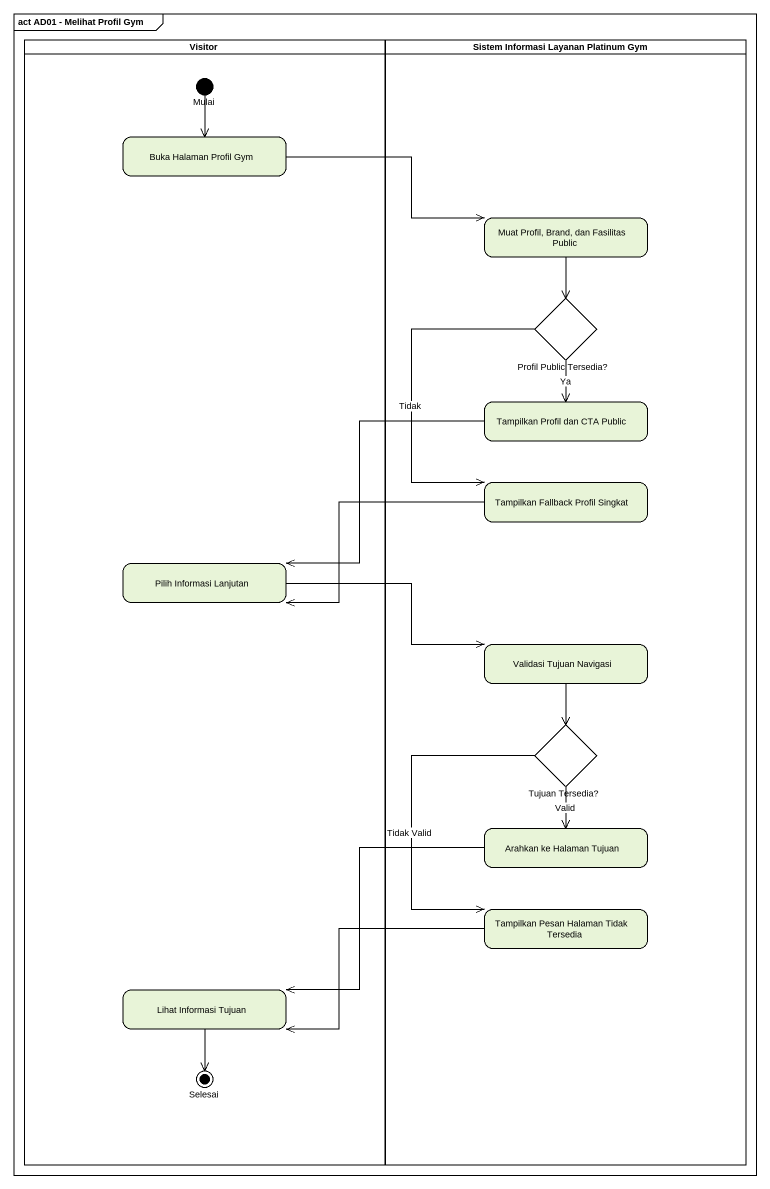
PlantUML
@startuml
mainframe act AD01 - Melihat Profil Gym
hide empty description
state Visitor <<partition>> {
  state Mulai <<start>>
  state "Buka Halaman Profil Gym" as Buka_Halaman_Profil_Gym
  state "Pilih Informasi Lanjutan" as Pilih_Informasi_Lanjutan
  state "Lihat Informasi Tujuan" as Lihat_Informasi_Tujuan
  state Selesai <<end>>
}
state "Sistem Informasi Layanan Platinum Gym" as Sistem_Informasi_Layanan <<partition>> {
  state "Muat Profil, Brand, dan Fasilitas Public" as Muat_Profil_Brand_dan
  state "Profil Public Tersedia?" as Profil_Public_Tersedia <<choice>>
  state "Tampilkan Profil dan CTA Public" as Tampilkan_Profil_dan_CTA
  state "Tampilkan Fallback Profil Singkat" as Tampilkan_Fallback_Profil
  state "Validasi Tujuan Navigasi" as Validasi_Tujuan_Navigasi
  state "Tujuan Tersedia?" as Tujuan_Tersedia <<choice>>
  state "Arahkan ke Halaman Tujuan" as Arahkan_ke_Halaman_Tujuan
  state "Tampilkan Pesan Halaman Tidak Tersedia" as Tampilkan_Pesan_Halaman
}
Mulai --> Buka_Halaman_Profil_Gym
Buka_Halaman_Profil_Gym -right-> Muat_Profil_Brand_dan
Muat_Profil_Brand_dan --> Profil_Public_Tersedia
Profil_Public_Tersedia --> Tampilkan_Profil_dan_CTA : Ya
Profil_Public_Tersedia --> Tampilkan_Fallback_Profil : Tidak
Tampilkan_Profil_dan_CTA -left-> Pilih_Informasi_Lanjutan
Tampilkan_Fallback_Profil -left-> Pilih_Informasi_Lanjutan
Pilih_Informasi_Lanjutan -right-> Validasi_Tujuan_Navigasi
Validasi_Tujuan_Navigasi --> Tujuan_Tersedia
Tujuan_Tersedia --> Arahkan_ke_Halaman_Tujuan : Valid
Tujuan_Tersedia --> Tampilkan_Pesan_Halaman : Tidak Valid
Arahkan_ke_Halaman_Tujuan -left-> Lihat_Informasi_Tujuan
Tampilkan_Pesan_Halaman -left-> Lihat_Informasi_Tujuan
Lihat_Informasi_Tujuan --> Selesai
@enduml
